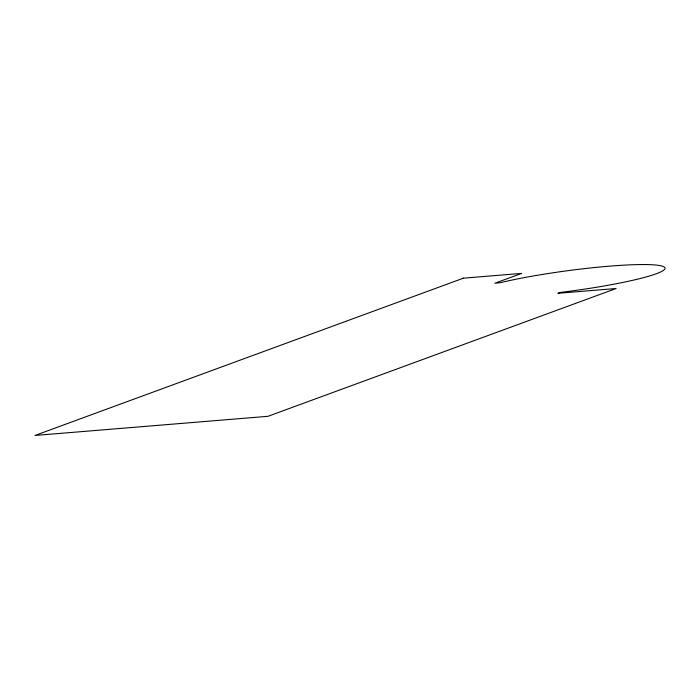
<?xml version="1.0" encoding="UTF-8"?>
<svg xmlns="http://www.w3.org/2000/svg" width="700" height="700" viewBox="0 0 700 700"><rect width="100%" height="100%" fill="white"/><g stroke="black" fill="none" stroke-linecap="round" stroke-linejoin="round"><path stroke-width="1.05" d="M463.418 278.171L35 435.453L267.995 416.308L616.087 288.514L557.839 293.3L560.131 292.451A97.002 10.307 -7.6 0 0 659.059 265.44A97.002 10.307 -7.6 0 0 499.887 282.8L494.891 283.211L521.666 273.385L463.418 278.171"/></g></svg>
